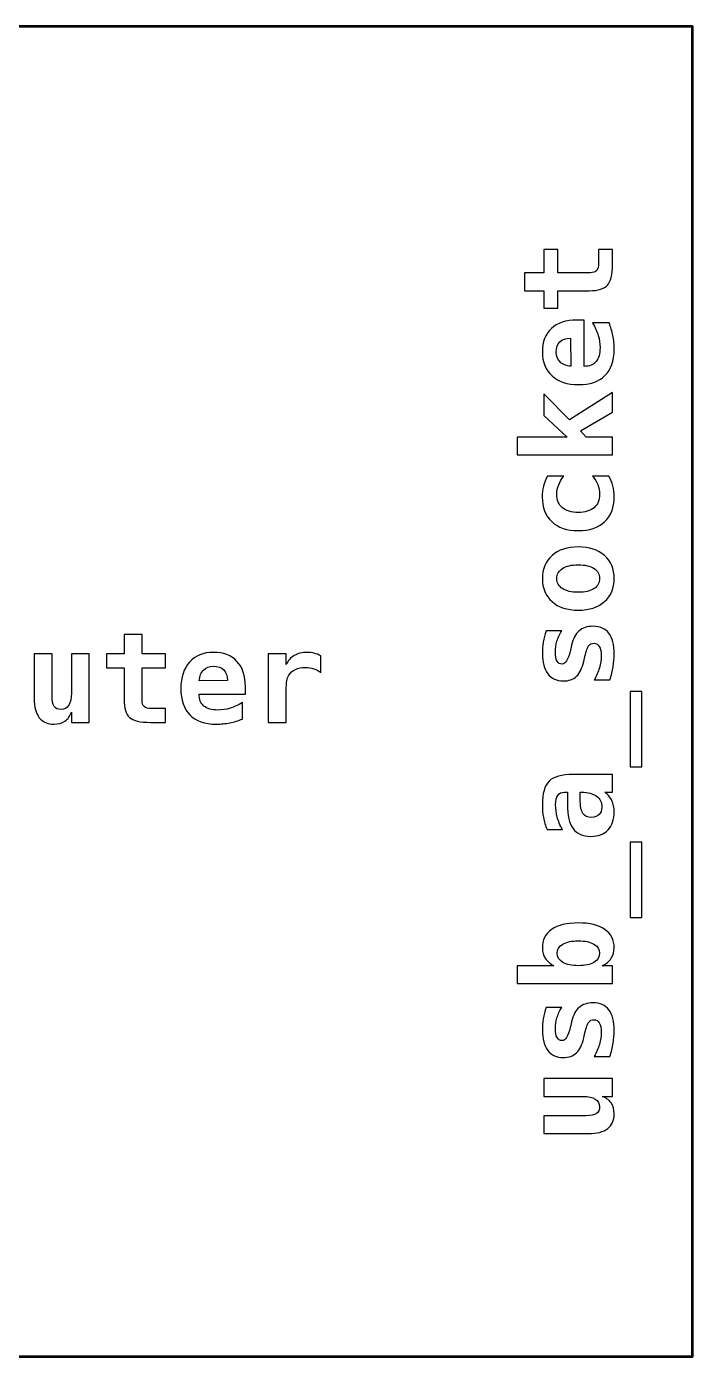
# Model space of a CAD drawing. Header units: centimetres. Extents: x -10.8 to 29.8, y -19.8 to 32.2.
# Drawn here: x -8.502 to -6.25, y -12.25 to -7.75 of the extents above; entities that cross this region are included whole.
import ezdxf

# ---------------------------------------------------------------- set-up
doc = ezdxf.new("R2010")
doc.units = ezdxf.units.CM
doc.header["$MEASUREMENT"] = 0
doc.layers.add('Layer 1', color=7, linetype='Continuous')

msp = doc.modelspace()

# ---------------------------------------------------------------- linework, layer by layer
at = {"layer": 'Layer 1', "lineweight": 53}
msp.add_lwpolyline([(-10.75, -12.25), (-6.25, -12.25), (-6.25, -7.75), (-10.75, -7.75), (-10.75, -12.25)], close=True, dxfattribs=at)
at = {"layer": 'Layer 1'}
for points, knots in [([(-6.81761, -8.58314), (-6.81761, -8.58314), (-6.75199, -8.58314), (-6.75199, -8.58314), (-6.75199, -8.58314), (-6.75199, -8.58314), (-6.75199, -8.50398), (-6.75199, -8.50398), (-6.75199, -8.50398), (-6.75199, -8.50398), (-6.70543, -8.50398), (-6.70543, -8.50398), (-6.70543, -8.50398), (-6.70543, -8.50398), (-6.70543, -8.58314), (-6.70543, -8.58314), (-6.70543, -8.58314), (-6.70543, -8.58314), (-6.59592, -8.58314), (-6.59592, -8.58314), (-6.59592, -8.58314), (-6.58562, -8.58314), (-6.57821, -8.5806), (-6.5737, -8.57559), (-6.5737, -8.57559), (-6.56925, -8.57058), (-6.567, -8.56218), (-6.567, -8.55047), (-6.567, -8.55047), (-6.567, -8.55047), (-6.567, -8.50398), (-6.567, -8.50398), (-6.567, -8.50398), (-6.567, -8.50398), (-6.52043, -8.50398), (-6.52043, -8.50398), (-6.52043, -8.50398), (-6.52043, -8.50398), (-6.52043, -8.55485), (-6.52043, -8.55485), (-6.52043, -8.55485), (-6.52043, -8.58956), (-6.526, -8.61305), (-6.53708, -8.62526), (-6.53708, -8.62526), (-6.54816, -8.63754), (-6.56876, -8.64367), (-6.59882, -8.64367), (-6.59882, -8.64367), (-6.59882, -8.64367), (-6.70543, -8.64367), (-6.70543, -8.64367), (-6.70543, -8.64367), (-6.70543, -8.64367), (-6.70543, -8.70294), (-6.70543, -8.70294), (-6.70543, -8.70294), (-6.70543, -8.70294), (-6.75199, -8.70294), (-6.75199, -8.70294), (-6.75199, -8.70294), (-6.75199, -8.70294), (-6.75199, -8.64367), (-6.75199, -8.64367), (-6.75199, -8.64367), (-6.75199, -8.64367), (-6.81761, -8.64367), (-6.81761, -8.64367), (-6.81761, -8.64367), (-6.81761, -8.64367), (-6.81761, -8.58314), (-6.81761, -8.58314)], [0, 0, 0, 0, 0.0526316, 0.0526316, 0.0526316, 0.0526316, 0.1052632, 0.1052632, 0.1052632, 0.1052632, 0.1578947, 0.1578947, 0.1578947, 0.1578947, 0.2105263, 0.2105263, 0.2105263, 0.2105263, 0.2631579, 0.2631579, 0.2631579, 0.2631579, 0.3157895, 0.3157895, 0.3157895, 0.3157895, 0.3684211, 0.3684211, 0.3684211, 0.3684211, 0.4210526, 0.4210526, 0.4210526, 0.4210526, 0.4736842, 0.4736842, 0.4736842, 0.4736842, 0.5263158, 0.5263158, 0.5263158, 0.5263158, 0.5789474, 0.5789474, 0.5789474, 0.5789474, 0.6315789, 0.6315789, 0.6315789, 0.6315789, 0.6842105, 0.6842105, 0.6842105, 0.6842105, 0.7368421, 0.7368421, 0.7368421, 0.7368421, 0.7894737, 0.7894737, 0.7894737, 0.7894737, 0.8421053, 0.8421053, 0.8421053, 0.8421053, 0.8947368, 0.8947368, 0.8947368, 0.8947368, 1, 1, 1, 1]), ([(-6.53186, -8.75289), (-6.52607, -8.76693), (-6.5217, -8.78125), (-6.51881, -8.79586), (-6.51881, -8.79586), (-6.51591, -8.81046), (-6.5145, -8.82591), (-6.5145, -8.84214), (-6.5145, -8.84214), (-6.5145, -8.88088), (-6.52487, -8.91044), (-6.54562, -8.9309), (-6.54562, -8.9309), (-6.56636, -8.95136), (-6.59621, -8.96159), (-6.63515, -8.96159), (-6.63515, -8.96159), (-6.6729, -8.96159), (-6.70274, -8.95171), (-6.72462, -8.93203), (-6.72462, -8.93203), (-6.74656, -8.91234), (-6.75749, -8.88546), (-6.75749, -8.85145), (-6.75749, -8.85145), (-6.75749, -8.81716), (-6.74733, -8.79049), (-6.72702, -8.77159), (-6.72702, -8.77159), (-6.70662, -8.75261), (-6.67798, -8.74315), (-6.64101, -8.74315), (-6.64101, -8.74315), (-6.64101, -8.74315), (-6.61653, -8.74315), (-6.61653, -8.74315), (-6.61653, -8.74315), (-6.61653, -8.74315), (-6.61653, -8.89978), (-6.61653, -8.89978), (-6.61653, -8.89978), (-6.59832, -8.89964), (-6.58478, -8.89428), (-6.57582, -8.8837), (-6.57582, -8.8837), (-6.56686, -8.87311), (-6.56234, -8.85731), (-6.56234, -8.83621), (-6.56234, -8.83621), (-6.56234, -8.82231), (-6.56432, -8.80863), (-6.56834, -8.79515), (-6.56834, -8.79515), (-6.57229, -8.78167), (-6.57864, -8.76763), (-6.58732, -8.75289), (-6.58732, -8.75289), (-6.58732, -8.75289), (-6.53186, -8.75289), (-6.53186, -8.75289)], [0, 0, 0, 0, 0.0625, 0.0625, 0.0625, 0.0625, 0.125, 0.125, 0.125, 0.125, 0.1875, 0.1875, 0.1875, 0.1875, 0.25, 0.25, 0.25, 0.25, 0.3125, 0.3125, 0.3125, 0.3125, 0.375, 0.375, 0.375, 0.375, 0.4375, 0.4375, 0.4375, 0.4375, 0.5, 0.5, 0.5, 0.5, 0.5625, 0.5625, 0.5625, 0.5625, 0.625, 0.625, 0.625, 0.625, 0.6875, 0.6875, 0.6875, 0.6875, 0.75, 0.75, 0.75, 0.75, 0.8125, 0.8125, 0.8125, 0.8125, 0.875, 0.875, 0.875, 0.875, 1, 1, 1, 1]), ([(-6.66182, -8.80411), (-6.67784, -8.80439), (-6.68997, -8.80849), (-6.69816, -8.81639), (-6.69816, -8.81639), (-6.70641, -8.82436), (-6.71051, -8.836), (-6.71051, -8.85145), (-6.71051, -8.85145), (-6.71051, -8.86535), (-6.70627, -8.87643), (-6.69773, -8.88469), (-6.69773, -8.88469), (-6.68927, -8.89294), (-6.6772, -8.89781), (-6.66161, -8.89936), (-6.66161, -8.89936), (-6.66161, -8.89936), (-6.66182, -8.80411), (-6.66182, -8.80411)], [0, 0, 0, 0, 0.1666667, 0.1666667, 0.1666667, 0.1666667, 0.3333333, 0.3333333, 0.3333333, 0.3333333, 0.5, 0.5, 0.5, 0.5, 0.6666667, 0.6666667, 0.6666667, 0.6666667, 1, 1, 1, 1]), ([(-6.84216, -9.1995), (-6.84216, -9.1995), (-6.84216, -9.13896), (-6.84216, -9.13896), (-6.84216, -9.13896), (-6.84216, -9.13896), (-6.67325, -9.13896), (-6.67325, -9.13896), (-6.67325, -9.13896), (-6.67325, -9.13896), (-6.75199, -9.06622), (-6.75199, -9.06622), (-6.75199, -9.06622), (-6.75199, -9.06622), (-6.75199, -8.99277), (-6.75199, -8.99277), (-6.75199, -8.99277), (-6.75199, -8.99277), (-6.66556, -9.08047), (-6.66556, -9.08047), (-6.66556, -9.08047), (-6.66556, -9.08047), (-6.52043, -8.98783), (-6.52043, -8.98783), (-6.52043, -8.98783), (-6.52043, -8.98783), (-6.52043, -9.05479), (-6.52043, -9.05479), (-6.52043, -9.05479), (-6.52043, -9.05479), (-6.6288, -9.11829), (-6.6288, -9.11829), (-6.6288, -9.11829), (-6.6288, -9.11829), (-6.60891, -9.13896), (-6.60891, -9.13896), (-6.60891, -9.13896), (-6.60891, -9.13896), (-6.52043, -9.13896), (-6.52043, -9.13896), (-6.52043, -9.13896), (-6.52043, -9.13896), (-6.52043, -9.1995), (-6.52043, -9.1995), (-6.52043, -9.1995), (-6.52043, -9.1995), (-6.84216, -9.1995), (-6.84216, -9.1995)], [0, 0, 0, 0, 0.0769231, 0.0769231, 0.0769231, 0.0769231, 0.1538462, 0.1538462, 0.1538462, 0.1538462, 0.2307692, 0.2307692, 0.2307692, 0.2307692, 0.3076923, 0.3076923, 0.3076923, 0.3076923, 0.3846154, 0.3846154, 0.3846154, 0.3846154, 0.4615385, 0.4615385, 0.4615385, 0.4615385, 0.5384615, 0.5384615, 0.5384615, 0.5384615, 0.6153846, 0.6153846, 0.6153846, 0.6153846, 0.6923077, 0.6923077, 0.6923077, 0.6923077, 0.7692308, 0.7692308, 0.7692308, 0.7692308, 0.8461538, 0.8461538, 0.8461538, 0.8461538, 1, 1, 1, 1]), ([(-6.53228, -9.27104), (-6.52636, -9.28119), (-6.52191, -9.2922), (-6.51895, -9.30391), (-6.51895, -9.30391), (-6.51599, -9.31563), (-6.5145, -9.32818), (-6.5145, -9.34173), (-6.5145, -9.34173), (-6.5145, -9.37743), (-6.52523, -9.4053), (-6.54675, -9.42541), (-6.54675, -9.42541), (-6.5682, -9.44552), (-6.59797, -9.45561), (-6.636, -9.45561), (-6.636, -9.45561), (-6.67417, -9.45561), (-6.70401, -9.44545), (-6.7256, -9.4252), (-6.7256, -9.4252), (-6.74712, -9.40495), (-6.75792, -9.37701), (-6.75792, -9.34131), (-6.75792, -9.34131), (-6.75792, -9.32889), (-6.75644, -9.31697), (-6.75354, -9.30547), (-6.75354, -9.30547), (-6.75065, -9.29397), (-6.74621, -9.28246), (-6.74014, -9.27104), (-6.74014, -9.27104), (-6.74014, -9.27104), (-6.68468, -9.27104), (-6.68468, -9.27104), (-6.68468, -9.27104), (-6.6923, -9.27985), (-6.69816, -9.28952), (-6.70225, -9.3001), (-6.70225, -9.3001), (-6.70634, -9.31062), (-6.70839, -9.32155), (-6.70839, -9.33284), (-6.70839, -9.33284), (-6.70839, -9.35253), (-6.70211, -9.3677), (-6.68955, -9.37828), (-6.68955, -9.37828), (-6.67699, -9.38893), (-6.65914, -9.39422), (-6.636, -9.39422), (-6.636, -9.39422), (-6.61286, -9.39422), (-6.59508, -9.38893), (-6.58266, -9.37828), (-6.58266, -9.37828), (-6.57024, -9.3677), (-6.56403, -9.35253), (-6.56403, -9.33284), (-6.56403, -9.33284), (-6.56403, -9.32113), (-6.56601, -9.31019), (-6.56989, -9.29996), (-6.56989, -9.29996), (-6.57384, -9.2898), (-6.57977, -9.28014), (-6.58774, -9.27104), (-6.58774, -9.27104), (-6.58774, -9.27104), (-6.53228, -9.27104), (-6.53228, -9.27104)], [0, 0, 0, 0, 0.0526316, 0.0526316, 0.0526316, 0.0526316, 0.1052632, 0.1052632, 0.1052632, 0.1052632, 0.1578947, 0.1578947, 0.1578947, 0.1578947, 0.2105263, 0.2105263, 0.2105263, 0.2105263, 0.2631579, 0.2631579, 0.2631579, 0.2631579, 0.3157895, 0.3157895, 0.3157895, 0.3157895, 0.3684211, 0.3684211, 0.3684211, 0.3684211, 0.4210526, 0.4210526, 0.4210526, 0.4210526, 0.4736842, 0.4736842, 0.4736842, 0.4736842, 0.5263158, 0.5263158, 0.5263158, 0.5263158, 0.5789474, 0.5789474, 0.5789474, 0.5789474, 0.6315789, 0.6315789, 0.6315789, 0.6315789, 0.6842105, 0.6842105, 0.6842105, 0.6842105, 0.7368421, 0.7368421, 0.7368421, 0.7368421, 0.7894737, 0.7894737, 0.7894737, 0.7894737, 0.8421053, 0.8421053, 0.8421053, 0.8421053, 0.8947368, 0.8947368, 0.8947368, 0.8947368, 1, 1, 1, 1]), ([(-6.636, -9.72484), (-6.67332, -9.72484), (-6.70289, -9.71517), (-6.72476, -9.69584), (-6.72476, -9.69584), (-6.74656, -9.67644), (-6.75749, -9.65048), (-6.75749, -9.61781), (-6.75749, -9.61781), (-6.75749, -9.58507), (-6.74656, -9.55904), (-6.72476, -9.53963), (-6.72476, -9.53963), (-6.70289, -9.5203), (-6.67332, -9.51064), (-6.636, -9.51064), (-6.636, -9.51064), (-6.59868, -9.51064), (-6.56911, -9.5203), (-6.54724, -9.53963), (-6.54724, -9.53963), (-6.52544, -9.55904), (-6.5145, -9.58507), (-6.5145, -9.61781), (-6.5145, -9.61781), (-6.5145, -9.65048), (-6.52544, -9.67644), (-6.54724, -9.69584), (-6.54724, -9.69584), (-6.56911, -9.71517), (-6.59868, -9.72484), (-6.636, -9.72484)], [0, 0, 0, 0, 0.1111111, 0.1111111, 0.1111111, 0.1111111, 0.2222222, 0.2222222, 0.2222222, 0.2222222, 0.3333333, 0.3333333, 0.3333333, 0.3333333, 0.4444444, 0.4444444, 0.4444444, 0.4444444, 0.5555556, 0.5555556, 0.5555556, 0.5555556, 0.6666667, 0.6666667, 0.6666667, 0.6666667, 0.7777778, 0.7777778, 0.7777778, 0.7777778, 1, 1, 1, 1]), ([(-6.70839, -9.61781), (-6.70839, -9.63227), (-6.70204, -9.64363), (-6.68927, -9.65189), (-6.68927, -9.65189), (-6.6765, -9.66014), (-6.65872, -9.6643), (-6.636, -9.6643), (-6.636, -9.6643), (-6.61328, -9.6643), (-6.5955, -9.66014), (-6.58273, -9.65189), (-6.58273, -9.65189), (-6.56996, -9.64363), (-6.56361, -9.63227), (-6.56361, -9.61781), (-6.56361, -9.61781), (-6.56361, -9.60327), (-6.56996, -9.59184), (-6.58273, -9.58359), (-6.58273, -9.58359), (-6.5955, -9.57533), (-6.61328, -9.57117), (-6.636, -9.57117), (-6.636, -9.57117), (-6.65872, -9.57117), (-6.6765, -9.57533), (-6.68927, -9.58359), (-6.68927, -9.58359), (-6.70204, -9.59184), (-6.70839, -9.60327), (-6.70839, -9.61781)], [0, 0, 0, 0, 0.1111111, 0.1111111, 0.1111111, 0.1111111, 0.2222222, 0.2222222, 0.2222222, 0.2222222, 0.3333333, 0.3333333, 0.3333333, 0.3333333, 0.4444444, 0.4444444, 0.4444444, 0.4444444, 0.5555556, 0.5555556, 0.5555556, 0.5555556, 0.6666667, 0.6666667, 0.6666667, 0.6666667, 0.7777778, 0.7777778, 0.7777778, 0.7777778, 1, 1, 1, 1]), ([(-8.11139, -9.80738), (-8.11139, -9.80738), (-8.11139, -9.873), (-8.11139, -9.873), (-8.11139, -9.873), (-8.11139, -9.873), (-8.03223, -9.873), (-8.03223, -9.873), (-8.03223, -9.873), (-8.03223, -9.873), (-8.03223, -9.91956), (-8.03223, -9.91956), (-8.03223, -9.91956), (-8.03223, -9.91956), (-8.11139, -9.91956), (-8.11139, -9.91956), (-8.11139, -9.91956), (-8.11139, -9.91956), (-8.11139, -10.02907), (-8.11139, -10.02907), (-8.11139, -10.02907), (-8.11139, -10.03937), (-8.10885, -10.04678), (-8.10384, -10.05129), (-8.10384, -10.05129), (-8.09883, -10.05574), (-8.09043, -10.05799), (-8.07872, -10.05799), (-8.07872, -10.05799), (-8.07872, -10.05799), (-8.03223, -10.05799), (-8.03223, -10.05799), (-8.03223, -10.05799), (-8.03223, -10.05799), (-8.03223, -10.10456), (-8.03223, -10.10456), (-8.03223, -10.10456), (-8.03223, -10.10456), (-8.0831, -10.10456), (-8.0831, -10.10456), (-8.0831, -10.10456), (-8.11781, -10.10456), (-8.1413, -10.09899), (-8.15351, -10.08791), (-8.15351, -10.08791), (-8.16579, -10.07683), (-8.17192, -10.05623), (-8.17192, -10.02617), (-8.17192, -10.02617), (-8.17192, -10.02617), (-8.17192, -9.91956), (-8.17192, -9.91956), (-8.17192, -9.91956), (-8.17192, -9.91956), (-8.23119, -9.91956), (-8.23119, -9.91956), (-8.23119, -9.91956), (-8.23119, -9.91956), (-8.23119, -9.873), (-8.23119, -9.873), (-8.23119, -9.873), (-8.23119, -9.873), (-8.17192, -9.873), (-8.17192, -9.873), (-8.17192, -9.873), (-8.17192, -9.873), (-8.17192, -9.80738), (-8.17192, -9.80738), (-8.17192, -9.80738), (-8.17192, -9.80738), (-8.11139, -9.80738), (-8.11139, -9.80738)], [0, 0, 0, 0, 0.0526316, 0.0526316, 0.0526316, 0.0526316, 0.1052632, 0.1052632, 0.1052632, 0.1052632, 0.1578947, 0.1578947, 0.1578947, 0.1578947, 0.2105263, 0.2105263, 0.2105263, 0.2105263, 0.2631579, 0.2631579, 0.2631579, 0.2631579, 0.3157895, 0.3157895, 0.3157895, 0.3157895, 0.3684211, 0.3684211, 0.3684211, 0.3684211, 0.4210526, 0.4210526, 0.4210526, 0.4210526, 0.4736842, 0.4736842, 0.4736842, 0.4736842, 0.5263158, 0.5263158, 0.5263158, 0.5263158, 0.5789474, 0.5789474, 0.5789474, 0.5789474, 0.6315789, 0.6315789, 0.6315789, 0.6315789, 0.6842105, 0.6842105, 0.6842105, 0.6842105, 0.7368421, 0.7368421, 0.7368421, 0.7368421, 0.7894737, 0.7894737, 0.7894737, 0.7894737, 0.8421053, 0.8421053, 0.8421053, 0.8421053, 0.8947368, 0.8947368, 0.8947368, 0.8947368, 1, 1, 1, 1]), ([(-6.74479, -9.79511), (-6.74479, -9.79511), (-6.69188, -9.79511), (-6.69188, -9.79511), (-6.69188, -9.79511), (-6.699, -9.80626), (-6.70437, -9.8179), (-6.70804, -9.82996), (-6.70804, -9.82996), (-6.71163, -9.84203), (-6.71347, -9.85416), (-6.71347, -9.8663), (-6.71347, -9.8663), (-6.71347, -9.87984), (-6.71149, -9.89008), (-6.70761, -9.89692), (-6.70761, -9.89692), (-6.70366, -9.90383), (-6.69788, -9.90729), (-6.69019, -9.90729), (-6.69019, -9.90729), (-6.67918, -9.90729), (-6.67022, -9.89254), (-6.6633, -9.86305), (-6.6633, -9.86305), (-6.6633, -9.86305), (-6.66274, -9.86079), (-6.66274, -9.86079), (-6.66274, -9.86079), (-6.66274, -9.86079), (-6.65858, -9.84344), (-6.65858, -9.84344), (-6.65858, -9.84344), (-6.65336, -9.82135), (-6.64489, -9.80513), (-6.63325, -9.7949), (-6.63325, -9.7949), (-6.62161, -9.7846), (-6.60587, -9.77945), (-6.58605, -9.77945), (-6.58605, -9.77945), (-6.5622, -9.77945), (-6.54428, -9.78728), (-6.53235, -9.80287), (-6.53235, -9.80287), (-6.52043, -9.81853), (-6.5145, -9.84203), (-6.5145, -9.87342), (-6.5145, -9.87342), (-6.5145, -9.88732), (-6.5157, -9.90165), (-6.5181, -9.91618), (-6.5181, -9.91618), (-6.5205, -9.93079), (-6.5241, -9.9456), (-6.5289, -9.96063), (-6.5289, -9.96063), (-6.5289, -9.96063), (-6.58181, -9.96063), (-6.58181, -9.96063), (-6.58181, -9.96063), (-6.57426, -9.9473), (-6.56848, -9.93368), (-6.56453, -9.91985), (-6.56453, -9.91985), (-6.56051, -9.90602), (-6.55853, -9.89269), (-6.55853, -9.8797), (-6.55853, -9.8797), (-6.55853, -9.86552), (-6.56058, -9.8548), (-6.56474, -9.84753), (-6.56474, -9.84753), (-6.56883, -9.84026), (-6.57483, -9.83659), (-6.58266, -9.83659), (-6.58266, -9.83659), (-6.59042, -9.83659), (-6.59635, -9.83921), (-6.60044, -9.84436), (-6.60044, -9.84436), (-6.6046, -9.84951), (-6.60898, -9.86178), (-6.6137, -9.88126), (-6.6137, -9.88126), (-6.6137, -9.88126), (-6.61737, -9.89798), (-6.61737, -9.89798), (-6.61737, -9.89798), (-6.62266, -9.92112), (-6.63085, -9.93798), (-6.642, -9.94857), (-6.642, -9.94857), (-6.65314, -9.95915), (-6.6681, -9.96444), (-6.6868, -9.96444), (-6.6868, -9.96444), (-6.70916, -9.96444), (-6.72652, -9.9564), (-6.73887, -9.94024), (-6.73887, -9.94024), (-6.75129, -9.92415), (-6.75749, -9.90143), (-6.75749, -9.87222), (-6.75749, -9.87222), (-6.75749, -9.8591), (-6.75644, -9.84605), (-6.75432, -9.83307), (-6.75432, -9.83307), (-6.7522, -9.82001), (-6.74903, -9.80738), (-6.74479, -9.79511)], [0, 0, 0, 0, 0.0344828, 0.0344828, 0.0344828, 0.0344828, 0.0689655, 0.0689655, 0.0689655, 0.0689655, 0.1034483, 0.1034483, 0.1034483, 0.1034483, 0.137931, 0.137931, 0.137931, 0.137931, 0.1724138, 0.1724138, 0.1724138, 0.1724138, 0.2068966, 0.2068966, 0.2068966, 0.2068966, 0.2413793, 0.2413793, 0.2413793, 0.2413793, 0.2758621, 0.2758621, 0.2758621, 0.2758621, 0.3103448, 0.3103448, 0.3103448, 0.3103448, 0.3448276, 0.3448276, 0.3448276, 0.3448276, 0.3793103, 0.3793103, 0.3793103, 0.3793103, 0.4137931, 0.4137931, 0.4137931, 0.4137931, 0.4482759, 0.4482759, 0.4482759, 0.4482759, 0.4827586, 0.4827586, 0.4827586, 0.4827586, 0.5172414, 0.5172414, 0.5172414, 0.5172414, 0.5517241, 0.5517241, 0.5517241, 0.5517241, 0.5862069, 0.5862069, 0.5862069, 0.5862069, 0.6206897, 0.6206897, 0.6206897, 0.6206897, 0.6551724, 0.6551724, 0.6551724, 0.6551724, 0.6896552, 0.6896552, 0.6896552, 0.6896552, 0.7241379, 0.7241379, 0.7241379, 0.7241379, 0.7586207, 0.7586207, 0.7586207, 0.7586207, 0.7931034, 0.7931034, 0.7931034, 0.7931034, 0.8275862, 0.8275862, 0.8275862, 0.8275862, 0.862069, 0.862069, 0.862069, 0.862069, 0.8965517, 0.8965517, 0.8965517, 0.8965517, 0.9310345, 0.9310345, 0.9310345, 0.9310345, 1, 1, 1, 1]), ([(-8.47587, -10.0237), (-8.47587, -10.0237), (-8.47587, -9.873), (-8.47587, -9.873), (-8.47587, -9.873), (-8.47587, -9.873), (-8.41533, -9.873), (-8.41533, -9.873), (-8.41533, -9.873), (-8.41533, -9.873), (-8.41533, -10.01446), (-8.41533, -10.01446), (-8.41533, -10.01446), (-8.41533, -10.03111), (-8.41301, -10.04304), (-8.40828, -10.05023), (-8.40828, -10.05023), (-8.40362, -10.05736), (-8.39579, -10.06096), (-8.38492, -10.06096), (-8.38492, -10.06096), (-8.37399, -10.06096), (-8.36552, -10.05616), (-8.35938, -10.04649), (-8.35938, -10.04649), (-8.35325, -10.03683), (-8.35014, -10.02335), (-8.35014, -10.00592), (-8.35014, -10.00592), (-8.35014, -10.00592), (-8.35014, -9.873), (-8.35014, -9.873), (-8.35014, -9.873), (-8.35014, -9.873), (-8.28961, -9.873), (-8.28961, -9.873), (-8.28961, -9.873), (-8.28961, -9.873), (-8.28961, -10.10456), (-8.28961, -10.10456), (-8.28961, -10.10456), (-8.28961, -10.10456), (-8.35014, -10.10456), (-8.35014, -10.10456), (-8.35014, -10.10456), (-8.35014, -10.10456), (-8.35014, -10.07027), (-8.35014, -10.07027), (-8.35014, -10.07027), (-8.35445, -10.08304), (-8.36171, -10.09292), (-8.37194, -10.09997), (-8.37194, -10.09997), (-8.38224, -10.10696), (-8.39459, -10.11049), (-8.40905, -10.11049), (-8.40905, -10.11049), (-8.43114, -10.11049), (-8.44779, -10.10322), (-8.45901, -10.08861), (-8.45901, -10.08861), (-8.47023, -10.07401), (-8.47587, -10.05235), (-8.47587, -10.0237)], [0, 0, 0, 0, 0.0588235, 0.0588235, 0.0588235, 0.0588235, 0.1176471, 0.1176471, 0.1176471, 0.1176471, 0.1764706, 0.1764706, 0.1764706, 0.1764706, 0.2352941, 0.2352941, 0.2352941, 0.2352941, 0.2941176, 0.2941176, 0.2941176, 0.2941176, 0.3529412, 0.3529412, 0.3529412, 0.3529412, 0.4117647, 0.4117647, 0.4117647, 0.4117647, 0.4705882, 0.4705882, 0.4705882, 0.4705882, 0.5294118, 0.5294118, 0.5294118, 0.5294118, 0.5882353, 0.5882353, 0.5882353, 0.5882353, 0.6470588, 0.6470588, 0.6470588, 0.6470588, 0.7058824, 0.7058824, 0.7058824, 0.7058824, 0.7647059, 0.7647059, 0.7647059, 0.7647059, 0.8235294, 0.8235294, 0.8235294, 0.8235294, 0.8823529, 0.8823529, 0.8823529, 0.8823529, 1, 1, 1, 1]), ([(-7.77146, -10.09313), (-7.7855, -10.09892), (-7.79982, -10.10322), (-7.81443, -10.10611), (-7.81443, -10.10611), (-7.82903, -10.109), (-7.84448, -10.11049), (-7.86071, -10.11049), (-7.86071, -10.11049), (-7.89945, -10.11049), (-7.92901, -10.10012), (-7.94947, -10.07937), (-7.94947, -10.07937), (-7.96993, -10.05863), (-7.98016, -10.02878), (-7.98016, -9.98984), (-7.98016, -9.98984), (-7.98016, -9.95209), (-7.97028, -9.92225), (-7.9506, -9.90037), (-7.9506, -9.90037), (-7.93091, -9.87843), (-7.90403, -9.8675), (-7.87002, -9.8675), (-7.87002, -9.8675), (-7.83573, -9.8675), (-7.80906, -9.87766), (-7.79016, -9.89797), (-7.79016, -9.89797), (-7.77118, -9.91837), (-7.76172, -9.94701), (-7.76172, -9.98398), (-7.76172, -9.98398), (-7.76172, -9.98398), (-7.76172, -10.00846), (-7.76172, -10.00846), (-7.76172, -10.00846), (-7.76172, -10.00846), (-7.91835, -10.00846), (-7.91835, -10.00846), (-7.91835, -10.00846), (-7.91821, -10.02667), (-7.91285, -10.04021), (-7.90227, -10.04917), (-7.90227, -10.04917), (-7.89168, -10.05813), (-7.87588, -10.06265), (-7.85478, -10.06265), (-7.85478, -10.06265), (-7.84088, -10.06265), (-7.8272, -10.06067), (-7.81372, -10.05665), (-7.81372, -10.05665), (-7.80024, -10.0527), (-7.7862, -10.04635), (-7.77146, -10.03767), (-7.77146, -10.03767), (-7.77146, -10.03767), (-7.77146, -10.09313), (-7.77146, -10.09313)], [0, 0, 0, 0, 0.0625, 0.0625, 0.0625, 0.0625, 0.125, 0.125, 0.125, 0.125, 0.1875, 0.1875, 0.1875, 0.1875, 0.25, 0.25, 0.25, 0.25, 0.3125, 0.3125, 0.3125, 0.3125, 0.375, 0.375, 0.375, 0.375, 0.4375, 0.4375, 0.4375, 0.4375, 0.5, 0.5, 0.5, 0.5, 0.5625, 0.5625, 0.5625, 0.5625, 0.625, 0.625, 0.625, 0.625, 0.6875, 0.6875, 0.6875, 0.6875, 0.75, 0.75, 0.75, 0.75, 0.8125, 0.8125, 0.8125, 0.8125, 0.875, 0.875, 0.875, 0.875, 1, 1, 1, 1]), ([(-7.50646, -9.93692), (-7.51309, -9.93085), (-7.52085, -9.92627), (-7.52974, -9.92323), (-7.52974, -9.92323), (-7.53863, -9.9202), (-7.54837, -9.91872), (-7.55902, -9.91872), (-7.55902, -9.91872), (-7.57179, -9.91872), (-7.58301, -9.92098), (-7.59261, -9.92542), (-7.59261, -9.92542), (-7.6022, -9.92994), (-7.60961, -9.93643), (-7.61483, -9.94496), (-7.61483, -9.94496), (-7.61815, -9.95019), (-7.62048, -9.95654), (-7.62175, -9.96401), (-7.62175, -9.96401), (-7.62309, -9.97142), (-7.62372, -9.98271), (-7.62372, -9.99788), (-7.62372, -9.99788), (-7.62372, -9.99788), (-7.62372, -10.10456), (-7.62372, -10.10456), (-7.62372, -10.10456), (-7.62372, -10.10456), (-7.68426, -10.10456), (-7.68426, -10.10456), (-7.68426, -10.10456), (-7.68426, -10.10456), (-7.68426, -9.873), (-7.68426, -9.873), (-7.68426, -9.873), (-7.68426, -9.873), (-7.62372, -9.873), (-7.62372, -9.873), (-7.62372, -9.873), (-7.62372, -9.873), (-7.62372, -9.90905), (-7.62372, -9.90905), (-7.62372, -9.90905), (-7.61779, -9.89579), (-7.60869, -9.88556), (-7.59642, -9.87836), (-7.59642, -9.87836), (-7.58414, -9.87109), (-7.56982, -9.8675), (-7.55338, -9.8675), (-7.55338, -9.8675), (-7.54512, -9.8675), (-7.53701, -9.86848), (-7.52911, -9.87053), (-7.52911, -9.87053), (-7.5212, -9.8725), (-7.51366, -9.87547), (-7.50646, -9.87935), (-7.50646, -9.87935), (-7.50646, -9.87935), (-7.50646, -9.93692), (-7.50646, -9.93692)], [0, 0, 0, 0, 0.0588235, 0.0588235, 0.0588235, 0.0588235, 0.1176471, 0.1176471, 0.1176471, 0.1176471, 0.1764706, 0.1764706, 0.1764706, 0.1764706, 0.2352941, 0.2352941, 0.2352941, 0.2352941, 0.2941176, 0.2941176, 0.2941176, 0.2941176, 0.3529412, 0.3529412, 0.3529412, 0.3529412, 0.4117647, 0.4117647, 0.4117647, 0.4117647, 0.4705882, 0.4705882, 0.4705882, 0.4705882, 0.5294118, 0.5294118, 0.5294118, 0.5294118, 0.5882353, 0.5882353, 0.5882353, 0.5882353, 0.6470588, 0.6470588, 0.6470588, 0.6470588, 0.7058824, 0.7058824, 0.7058824, 0.7058824, 0.7647059, 0.7647059, 0.7647059, 0.7647059, 0.8235294, 0.8235294, 0.8235294, 0.8235294, 0.8823529, 0.8823529, 0.8823529, 0.8823529, 1, 1, 1, 1]), ([(-7.82268, -9.96317), (-7.82296, -9.94715), (-7.82706, -9.93502), (-7.83496, -9.92683), (-7.83496, -9.92683), (-7.84293, -9.91858), (-7.85457, -9.91448), (-7.87002, -9.91448), (-7.87002, -9.91448), (-7.88392, -9.91448), (-7.895, -9.91872), (-7.90326, -9.92726), (-7.90326, -9.92726), (-7.91151, -9.93572), (-7.91638, -9.94779), (-7.91793, -9.96338), (-7.91793, -9.96338), (-7.91793, -9.96338), (-7.82268, -9.96317), (-7.82268, -9.96317)], [0, 0, 0, 0, 0.1666667, 0.1666667, 0.1666667, 0.1666667, 0.3333333, 0.3333333, 0.3333333, 0.3333333, 0.5, 0.5, 0.5, 0.5, 0.6666667, 0.6666667, 0.6666667, 0.6666667, 1, 1, 1, 1]), ([(-6.45989, -10), (-6.45989, -10), (-6.42052, -10), (-6.42052, -10), (-6.42052, -10), (-6.42052, -10), (-6.42052, -10.25484), (-6.42052, -10.25484), (-6.42052, -10.25484), (-6.42052, -10.25484), (-6.45989, -10.25484), (-6.45989, -10.25484), (-6.45989, -10.25484), (-6.45989, -10.25484), (-6.45989, -10), (-6.45989, -10)], [0, 0, 0, 0, 0.2, 0.2, 0.2, 0.2, 0.4, 0.4, 0.4, 0.4, 0.6, 0.6, 0.6, 0.6, 1, 1, 1, 1]), ([(-6.65258, -10.28066), (-6.65258, -10.28066), (-6.52043, -10.28066), (-6.52043, -10.28066), (-6.52043, -10.28066), (-6.52043, -10.28066), (-6.52043, -10.34077), (-6.52043, -10.34077), (-6.52043, -10.34077), (-6.52043, -10.34077), (-6.54625, -10.34077), (-6.54625, -10.34077), (-6.54625, -10.34077), (-6.53609, -10.34804), (-6.52826, -10.35742), (-6.52276, -10.36885), (-6.52276, -10.36885), (-6.51726, -10.38028), (-6.5145, -10.39291), (-6.5145, -10.40667), (-6.5145, -10.40667), (-6.5145, -10.43299), (-6.52149, -10.45352), (-6.53539, -10.46819), (-6.53539, -10.46819), (-6.54929, -10.48287), (-6.56869, -10.49021), (-6.59367, -10.49021), (-6.59367, -10.49021), (-6.62069, -10.49021), (-6.64066, -10.48146), (-6.6535, -10.46396), (-6.6535, -10.46396), (-6.66641, -10.44646), (-6.67283, -10.41944), (-6.67283, -10.38282), (-6.67283, -10.38282), (-6.67283, -10.38282), (-6.67283, -10.34077), (-6.67283, -10.34077), (-6.67283, -10.34077), (-6.67283, -10.34077), (-6.68292, -10.34077), (-6.68292, -10.34077), (-6.68292, -10.34077), (-6.69273, -10.34077), (-6.70006, -10.3443), (-6.70507, -10.35143), (-6.70507, -10.35143), (-6.71008, -10.35855), (-6.71262, -10.36899), (-6.71262, -10.38282), (-6.71262, -10.38282), (-6.71262, -10.39729), (-6.71079, -10.41126), (-6.70719, -10.42487), (-6.70719, -10.42487), (-6.70352, -10.43842), (-6.69773, -10.4526), (-6.68976, -10.46735), (-6.68976, -10.46735), (-6.68976, -10.46735), (-6.74141, -10.46735), (-6.74141, -10.46735), (-6.74141, -10.46735), (-6.74691, -10.45401), (-6.75093, -10.44039), (-6.75354, -10.42664), (-6.75354, -10.42664), (-6.75615, -10.41281), (-6.75749, -10.3982), (-6.75749, -10.38282), (-6.75749, -10.38282), (-6.75749, -10.34515), (-6.74987, -10.31876), (-6.73456, -10.30352), (-6.73456, -10.30352), (-6.71925, -10.28828), (-6.69195, -10.28066), (-6.65258, -10.28066)], [0, 0, 0, 0, 0.047619, 0.047619, 0.047619, 0.047619, 0.0952381, 0.0952381, 0.0952381, 0.0952381, 0.1428571, 0.1428571, 0.1428571, 0.1428571, 0.1904762, 0.1904762, 0.1904762, 0.1904762, 0.2380952, 0.2380952, 0.2380952, 0.2380952, 0.2857143, 0.2857143, 0.2857143, 0.2857143, 0.3333333, 0.3333333, 0.3333333, 0.3333333, 0.3809524, 0.3809524, 0.3809524, 0.3809524, 0.4285714, 0.4285714, 0.4285714, 0.4285714, 0.4761905, 0.4761905, 0.4761905, 0.4761905, 0.5238095, 0.5238095, 0.5238095, 0.5238095, 0.5714286, 0.5714286, 0.5714286, 0.5714286, 0.6190476, 0.6190476, 0.6190476, 0.6190476, 0.6666667, 0.6666667, 0.6666667, 0.6666667, 0.7142857, 0.7142857, 0.7142857, 0.7142857, 0.7619048, 0.7619048, 0.7619048, 0.7619048, 0.8095238, 0.8095238, 0.8095238, 0.8095238, 0.8571429, 0.8571429, 0.8571429, 0.8571429, 0.9047619, 0.9047619, 0.9047619, 0.9047619, 1, 1, 1, 1]), ([(-6.62923, -10.36497), (-6.62923, -10.38762), (-6.62633, -10.40342), (-6.62055, -10.41238), (-6.62055, -10.41238), (-6.61476, -10.42135), (-6.60481, -10.42586), (-6.59077, -10.42586), (-6.59077, -10.42586), (-6.58026, -10.42586), (-6.57194, -10.42276), (-6.56573, -10.41655), (-6.56573, -10.41655), (-6.55952, -10.41034), (-6.55641, -10.40194), (-6.55641, -10.39129), (-6.55641, -10.39129), (-6.55641, -10.37527), (-6.56248, -10.36286), (-6.57455, -10.35404), (-6.57455, -10.35404), (-6.58661, -10.34522), (-6.60347, -10.34077), (-6.62506, -10.34077), (-6.62506, -10.34077), (-6.62506, -10.34077), (-6.62923, -10.34077), (-6.62923, -10.34077), (-6.62923, -10.34077), (-6.62923, -10.34077), (-6.62923, -10.36497), (-6.62923, -10.36497)], [0, 0, 0, 0, 0.1111111, 0.1111111, 0.1111111, 0.1111111, 0.2222222, 0.2222222, 0.2222222, 0.2222222, 0.3333333, 0.3333333, 0.3333333, 0.3333333, 0.4444444, 0.4444444, 0.4444444, 0.4444444, 0.5555556, 0.5555556, 0.5555556, 0.5555556, 0.6666667, 0.6666667, 0.6666667, 0.6666667, 0.7777778, 0.7777778, 0.7777778, 0.7777778, 1, 1, 1, 1]), ([(-6.45989, -10.50968), (-6.45989, -10.50968), (-6.42052, -10.50968), (-6.42052, -10.50968), (-6.42052, -10.50968), (-6.42052, -10.50968), (-6.42052, -10.76452), (-6.42052, -10.76452), (-6.42052, -10.76452), (-6.42052, -10.76452), (-6.45989, -10.76452), (-6.45989, -10.76452), (-6.45989, -10.76452), (-6.45989, -10.76452), (-6.45989, -10.50968), (-6.45989, -10.50968)], [0, 0, 0, 0, 0.2, 0.2, 0.2, 0.2, 0.4, 0.4, 0.4, 0.4, 0.6, 0.6, 0.6, 0.6, 1, 1, 1, 1]), ([(-6.71911, -10.92792), (-6.73188, -10.92051), (-6.74148, -10.91183), (-6.7479, -10.90203), (-6.7479, -10.90203), (-6.75432, -10.89215), (-6.75749, -10.88107), (-6.75749, -10.86865), (-6.75749, -10.86865), (-6.75749, -10.84128), (-6.74705, -10.82011), (-6.7261, -10.80537), (-6.7261, -10.80537), (-6.70514, -10.79055), (-6.67509, -10.78314), (-6.636, -10.78314), (-6.636, -10.78314), (-6.59741, -10.78314), (-6.56756, -10.79041), (-6.54632, -10.80501), (-6.54632, -10.80501), (-6.52509, -10.81962), (-6.5145, -10.84015), (-6.5145, -10.86661), (-6.5145, -10.86661), (-6.5145, -10.88051), (-6.51789, -10.89257), (-6.52459, -10.90294), (-6.52459, -10.90294), (-6.53137, -10.91325), (-6.54138, -10.92157), (-6.55472, -10.92792), (-6.55472, -10.92792), (-6.55472, -10.92792), (-6.52043, -10.92792), (-6.52043, -10.92792), (-6.52043, -10.92792), (-6.52043, -10.92792), (-6.52043, -10.98846), (-6.52043, -10.98846), (-6.52043, -10.98846), (-6.52043, -10.98846), (-6.84216, -10.98846), (-6.84216, -10.98846), (-6.84216, -10.98846), (-6.84216, -10.98846), (-6.84216, -10.92792), (-6.84216, -10.92792), (-6.84216, -10.92792), (-6.84216, -10.92792), (-6.71911, -10.92792), (-6.71911, -10.92792)], [0, 0, 0, 0, 0.0714286, 0.0714286, 0.0714286, 0.0714286, 0.1428571, 0.1428571, 0.1428571, 0.1428571, 0.2142857, 0.2142857, 0.2142857, 0.2142857, 0.2857143, 0.2857143, 0.2857143, 0.2857143, 0.3571429, 0.3571429, 0.3571429, 0.3571429, 0.4285714, 0.4285714, 0.4285714, 0.4285714, 0.5, 0.5, 0.5, 0.5, 0.5714286, 0.5714286, 0.5714286, 0.5714286, 0.6428571, 0.6428571, 0.6428571, 0.6428571, 0.7142857, 0.7142857, 0.7142857, 0.7142857, 0.7857143, 0.7857143, 0.7857143, 0.7857143, 0.8571429, 0.8571429, 0.8571429, 0.8571429, 1, 1, 1, 1]), ([(-6.63558, -10.84368), (-6.65787, -10.84368), (-6.67544, -10.84742), (-6.68807, -10.85483), (-6.68807, -10.85483), (-6.70077, -10.86223), (-6.70712, -10.87254), (-6.70712, -10.88559), (-6.70712, -10.88559), (-6.70712, -10.89864), (-6.70077, -10.90901), (-6.68807, -10.91656), (-6.68807, -10.91656), (-6.67544, -10.92411), (-6.65787, -10.92792), (-6.63558, -10.92792), (-6.63558, -10.92792), (-6.61321, -10.92792), (-6.59571, -10.92411), (-6.58308, -10.91656), (-6.58308, -10.91656), (-6.57038, -10.90901), (-6.56403, -10.89864), (-6.56403, -10.88559), (-6.56403, -10.88559), (-6.56403, -10.87254), (-6.57038, -10.86223), (-6.58308, -10.85483), (-6.58308, -10.85483), (-6.59571, -10.84742), (-6.61321, -10.84368), (-6.63558, -10.84368)], [0, 0, 0, 0, 0.1111111, 0.1111111, 0.1111111, 0.1111111, 0.2222222, 0.2222222, 0.2222222, 0.2222222, 0.3333333, 0.3333333, 0.3333333, 0.3333333, 0.4444444, 0.4444444, 0.4444444, 0.4444444, 0.5555556, 0.5555556, 0.5555556, 0.5555556, 0.6666667, 0.6666667, 0.6666667, 0.6666667, 0.7777778, 0.7777778, 0.7777778, 0.7777778, 1, 1, 1, 1]), ([(-6.74479, -11.06931), (-6.74479, -11.06931), (-6.69188, -11.06931), (-6.69188, -11.06931), (-6.69188, -11.06931), (-6.699, -11.08046), (-6.70437, -11.0921), (-6.70804, -11.10416), (-6.70804, -11.10416), (-6.71163, -11.11623), (-6.71347, -11.12836), (-6.71347, -11.1405), (-6.71347, -11.1405), (-6.71347, -11.15404), (-6.71149, -11.16428), (-6.70761, -11.17112), (-6.70761, -11.17112), (-6.70366, -11.17803), (-6.69788, -11.18149), (-6.69019, -11.18149), (-6.69019, -11.18149), (-6.67918, -11.18149), (-6.67022, -11.16674), (-6.6633, -11.13725), (-6.6633, -11.13725), (-6.6633, -11.13725), (-6.66274, -11.13499), (-6.66274, -11.13499), (-6.66274, -11.13499), (-6.66274, -11.13499), (-6.65858, -11.11764), (-6.65858, -11.11764), (-6.65858, -11.11764), (-6.65336, -11.09555), (-6.64489, -11.07933), (-6.63325, -11.0691), (-6.63325, -11.0691), (-6.62161, -11.0588), (-6.60587, -11.05365), (-6.58605, -11.05365), (-6.58605, -11.05365), (-6.5622, -11.05365), (-6.54428, -11.06148), (-6.53235, -11.07707), (-6.53235, -11.07707), (-6.52043, -11.09273), (-6.5145, -11.11623), (-6.5145, -11.14762), (-6.5145, -11.14762), (-6.5145, -11.16152), (-6.5157, -11.17585), (-6.5181, -11.19038), (-6.5181, -11.19038), (-6.5205, -11.20499), (-6.5241, -11.2198), (-6.5289, -11.23483), (-6.5289, -11.23483), (-6.5289, -11.23483), (-6.58181, -11.23483), (-6.58181, -11.23483), (-6.58181, -11.23483), (-6.57426, -11.2215), (-6.56848, -11.20788), (-6.56453, -11.19405), (-6.56453, -11.19405), (-6.56051, -11.18022), (-6.55853, -11.16689), (-6.55853, -11.1539), (-6.55853, -11.1539), (-6.55853, -11.13972), (-6.56058, -11.129), (-6.56474, -11.12173), (-6.56474, -11.12173), (-6.56883, -11.11446), (-6.57483, -11.11079), (-6.58266, -11.11079), (-6.58266, -11.11079), (-6.59042, -11.11079), (-6.59635, -11.11341), (-6.60044, -11.11856), (-6.60044, -11.11856), (-6.6046, -11.12371), (-6.60898, -11.13598), (-6.6137, -11.15546), (-6.6137, -11.15546), (-6.6137, -11.15546), (-6.61737, -11.17218), (-6.61737, -11.17218), (-6.61737, -11.17218), (-6.62266, -11.19532), (-6.63085, -11.21218), (-6.642, -11.22277), (-6.642, -11.22277), (-6.65314, -11.23335), (-6.6681, -11.23864), (-6.6868, -11.23864), (-6.6868, -11.23864), (-6.70916, -11.23864), (-6.72652, -11.2306), (-6.73887, -11.21444), (-6.73887, -11.21444), (-6.75129, -11.19835), (-6.75749, -11.17563), (-6.75749, -11.14642), (-6.75749, -11.14642), (-6.75749, -11.1333), (-6.75644, -11.12025), (-6.75432, -11.10727), (-6.75432, -11.10727), (-6.7522, -11.09421), (-6.74903, -11.08158), (-6.74479, -11.06931)], [0, 0, 0, 0, 0.0344828, 0.0344828, 0.0344828, 0.0344828, 0.0689655, 0.0689655, 0.0689655, 0.0689655, 0.1034483, 0.1034483, 0.1034483, 0.1034483, 0.137931, 0.137931, 0.137931, 0.137931, 0.1724138, 0.1724138, 0.1724138, 0.1724138, 0.2068966, 0.2068966, 0.2068966, 0.2068966, 0.2413793, 0.2413793, 0.2413793, 0.2413793, 0.2758621, 0.2758621, 0.2758621, 0.2758621, 0.3103448, 0.3103448, 0.3103448, 0.3103448, 0.3448276, 0.3448276, 0.3448276, 0.3448276, 0.3793103, 0.3793103, 0.3793103, 0.3793103, 0.4137931, 0.4137931, 0.4137931, 0.4137931, 0.4482759, 0.4482759, 0.4482759, 0.4482759, 0.4827586, 0.4827586, 0.4827586, 0.4827586, 0.5172414, 0.5172414, 0.5172414, 0.5172414, 0.5517241, 0.5517241, 0.5517241, 0.5517241, 0.5862069, 0.5862069, 0.5862069, 0.5862069, 0.6206897, 0.6206897, 0.6206897, 0.6206897, 0.6551724, 0.6551724, 0.6551724, 0.6551724, 0.6896552, 0.6896552, 0.6896552, 0.6896552, 0.7241379, 0.7241379, 0.7241379, 0.7241379, 0.7586207, 0.7586207, 0.7586207, 0.7586207, 0.7931034, 0.7931034, 0.7931034, 0.7931034, 0.8275862, 0.8275862, 0.8275862, 0.8275862, 0.862069, 0.862069, 0.862069, 0.862069, 0.8965517, 0.8965517, 0.8965517, 0.8965517, 0.9310345, 0.9310345, 0.9310345, 0.9310345, 1, 1, 1, 1]), ([(-6.60129, -11.49602), (-6.60129, -11.49602), (-6.75199, -11.49602), (-6.75199, -11.49602), (-6.75199, -11.49602), (-6.75199, -11.49602), (-6.75199, -11.43548), (-6.75199, -11.43548), (-6.75199, -11.43548), (-6.75199, -11.43548), (-6.61053, -11.43548), (-6.61053, -11.43548), (-6.61053, -11.43548), (-6.59388, -11.43548), (-6.58195, -11.43316), (-6.57476, -11.42843), (-6.57476, -11.42843), (-6.56763, -11.42377), (-6.56403, -11.41594), (-6.56403, -11.40507), (-6.56403, -11.40507), (-6.56403, -11.39414), (-6.56883, -11.38567), (-6.5785, -11.37953), (-6.5785, -11.37953), (-6.58816, -11.3734), (-6.60164, -11.37029), (-6.61907, -11.37029), (-6.61907, -11.37029), (-6.61907, -11.37029), (-6.75199, -11.37029), (-6.75199, -11.37029), (-6.75199, -11.37029), (-6.75199, -11.37029), (-6.75199, -11.30976), (-6.75199, -11.30976), (-6.75199, -11.30976), (-6.75199, -11.30976), (-6.52043, -11.30976), (-6.52043, -11.30976), (-6.52043, -11.30976), (-6.52043, -11.30976), (-6.52043, -11.37029), (-6.52043, -11.37029), (-6.52043, -11.37029), (-6.52043, -11.37029), (-6.55472, -11.37029), (-6.55472, -11.37029), (-6.55472, -11.37029), (-6.54195, -11.3746), (-6.53207, -11.38186), (-6.52502, -11.39209), (-6.52502, -11.39209), (-6.51803, -11.40239), (-6.5145, -11.41474), (-6.5145, -11.4292), (-6.5145, -11.4292), (-6.5145, -11.45129), (-6.52177, -11.46794), (-6.53638, -11.47916), (-6.53638, -11.47916), (-6.55098, -11.49038), (-6.57264, -11.49602), (-6.60129, -11.49602)], [0, 0, 0, 0, 0.0588235, 0.0588235, 0.0588235, 0.0588235, 0.1176471, 0.1176471, 0.1176471, 0.1176471, 0.1764706, 0.1764706, 0.1764706, 0.1764706, 0.2352941, 0.2352941, 0.2352941, 0.2352941, 0.2941176, 0.2941176, 0.2941176, 0.2941176, 0.3529412, 0.3529412, 0.3529412, 0.3529412, 0.4117647, 0.4117647, 0.4117647, 0.4117647, 0.4705882, 0.4705882, 0.4705882, 0.4705882, 0.5294118, 0.5294118, 0.5294118, 0.5294118, 0.5882353, 0.5882353, 0.5882353, 0.5882353, 0.6470588, 0.6470588, 0.6470588, 0.6470588, 0.7058824, 0.7058824, 0.7058824, 0.7058824, 0.7647059, 0.7647059, 0.7647059, 0.7647059, 0.8235294, 0.8235294, 0.8235294, 0.8235294, 0.8823529, 0.8823529, 0.8823529, 0.8823529, 1, 1, 1, 1])]:
    msp.add_open_spline(points, degree=3, knots=knots, dxfattribs=at)

doc.saveas('drawing.dxf')
